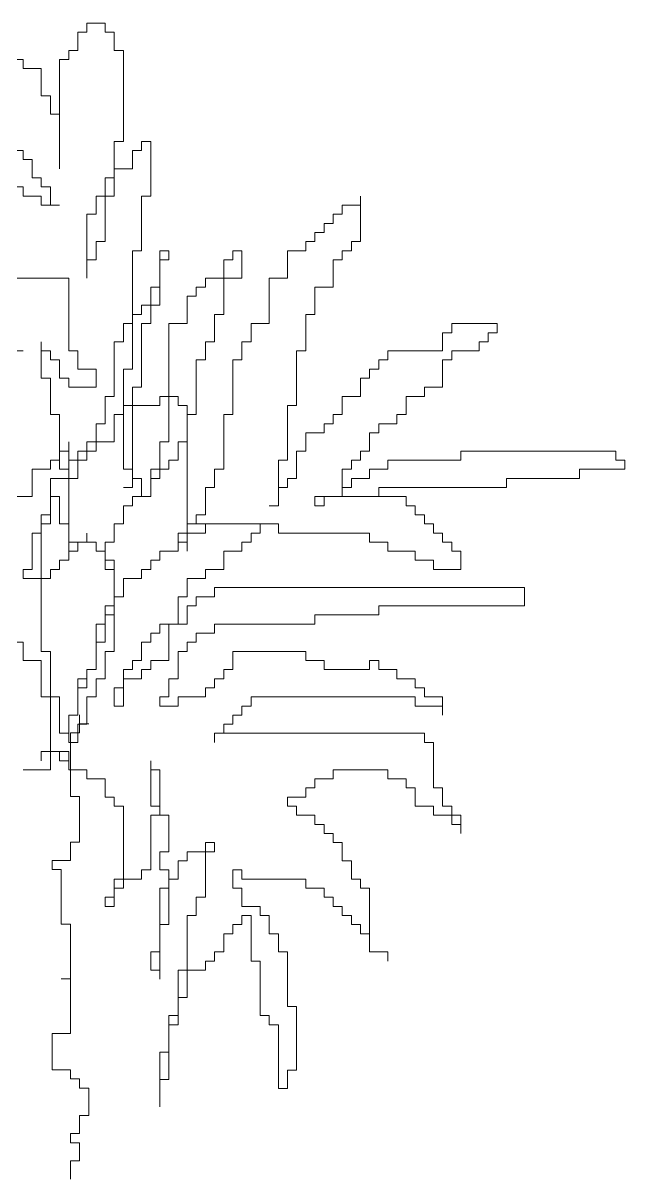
# Model space of a CAD drawing. Header units: millimetres. Extents: x -37049 to 129367, y 25385 to 90033.
# Drawn here: x 15465 to 16752, y 47639 to 50105 of the extents above; entities that cross this region are included whole.
import ezdxf

# ---------------------------------------------------------------- set-up
doc = ezdxf.new("R2010")
doc.units = ezdxf.units.MM
doc.header["$MEASUREMENT"] = 0
doc.layers.add('NCAY', color=3, linetype='Continuous', lineweight=13)
doc.layers.add('NTHAY3', color=41, linetype='Continuous', lineweight=25)

# ---------------------------------------------------------------- blocks, each defined once
blk = doc.blocks.new('A$C5B205D72')
at = {"layer": 'NCAY'}
for p, q in [((1365.3, 4245.9), (1345.8, 4245.9)), ((1345.8, 4245.9), (1345.8, 4206.9)), ((1404.3, 4265.4), (1365.3, 4265.4)), ((1365.3, 4265.4), (1365.3, 4245.9)), ((1404.3, 4245.9), (1404.3, 4265.4)), ((1423.8, 4245.9), (1404.3, 4245.9)), ((1423.8, 4206.9), (1423.8, 4245.9)), ((1345.8, 4206.9), (1326.3, 4206.9)), ((1326.3, 4206.9), (1326.3, 4187.5)), ((1443.3, 4206.9), (1423.8, 4206.9)), ((1443.3, 4012.1), (1443.3, 4206.9)), ((1228.8, 4187.5), (1209.3, 4187.5)), ((1228.8, 4168), (1228.8, 4187.5)), ((1326.3, 4187.5), (1306.8, 4187.5)), ((1306.8, 4187.5), (1306.8, 3953.7)), ((1267.8, 4168), (1228.8, 4168)), ((1267.8, 4109.5), (1267.8, 4168)), ((1287.3, 4109.5), (1267.8, 4109.5)), ((1287.3, 4070.6), (1287.3, 4109.5)), ((1306.8, 4070.6), (1287.3, 4070.6)), ((1306.8, 3953.7), (1306.8, 4070.6)), ((1423.8, 4012.1), (1443.3, 4012.1)), ((1423.8, 3895.2), (1423.8, 4012.1)), ((1501.8, 4012.1), (1482.3, 4012.1)), ((1482.3, 4012.1), (1482.3, 3992.6)), ((1501.8, 3895.2), (1501.8, 4012.1)), ((1209.3, 3992.6), (1228.8, 3992.6)), ((1228.8, 3992.6), (1228.8, 3973.2)), ((1228.8, 3973.2), (1248.3, 3973.2)), ((1248.3, 3973.2), (1248.3, 3934.2)), ((1482.3, 3992.6), (1462.8, 3992.6)), ((1462.8, 3992.6), (1462.8, 3953.7)), ((1462.8, 3953.7), (1423.8, 3953.7)), ((1423.8, 3953.7), (1423.8, 3934.2)), ((1248.3, 3934.2), (1267.8, 3934.2)), ((1267.8, 3934.2), (1267.8, 3914.7)), ((1423.8, 3934.2), (1404.3, 3934.2)), ((1404.3, 3934.2), (1404.3, 3895.2)), ((1228.8, 3914.7), (1131.2, 3914.7)), ((1228.8, 3895.2), (1228.8, 3914.7)), ((1267.8, 3914.7), (1287.3, 3914.7)), ((1287.3, 3914.7), (1287.3, 3875.8)), ((1267.8, 3895.2), (1228.8, 3895.2)), ((1267.8, 3875.8), (1267.8, 3895.2)), ((1306.8, 3875.8), (1267.8, 3875.8)), ((1287.3, 3875.8), (1306.8, 3875.8)), ((1384.8, 3895.2), (1384.8, 3856.3)), ((1404.3, 3895.2), (1384.8, 3895.2)), ((1404.3, 3797.8), (1404.3, 3895.2)), ((1404.3, 3895.2), (1423.8, 3895.2)), ((1482.3, 3778.4), (1482.3, 3895.2)), ((1482.3, 3895.2), (1501.8, 3895.2)), ((1911.4, 3856.3), (1911.4, 3875.8)), ((1911.4, 3875.8), (1950.4, 3875.8)), ((1950.4, 3875.8), (1950.4, 3895.2)), ((1950.4, 3895.2), (1950.4, 3797.8)), ((1384.8, 3856.3), (1365.3, 3856.3)), ((1365.3, 3856.3), (1365.3, 3719.9)), ((1891.9, 3836.8), (1891.9, 3856.3)), ((1891.9, 3856.3), (1911.4, 3856.3)), ((1872.4, 3817.3), (1872.4, 3836.8)), ((1872.4, 3836.8), (1891.9, 3836.8)), ((1852.9, 3797.8), (1852.9, 3817.3)), ((1852.9, 3817.3), (1872.4, 3817.3)), ((1384.8, 3758.9), (1384.8, 3797.8)), ((1384.8, 3797.8), (1404.3, 3797.8)), ((1462.8, 3622.5), (1462.8, 3778.4)), ((1462.8, 3778.4), (1482.3, 3778.4)), ((1521.3, 3700.4), (1521.3, 3778.4)), ((1521.3, 3778.4), (1540.8, 3778.4)), ((1540.8, 3778.4), (1540.8, 3758.9)), ((1677.4, 3758.9), (1677.4, 3778.4)), ((1677.4, 3778.4), (1696.9, 3778.4)), ((1696.9, 3778.4), (1696.9, 3719.9)), ((1794.4, 3719.9), (1794.4, 3778.4)), ((1794.4, 3778.4), (1833.4, 3778.4)), ((1833.4, 3778.4), (1833.4, 3797.8)), ((1833.4, 3797.8), (1852.9, 3797.8)), ((1930.9, 3778.4), (1911.4, 3778.4)), ((1911.4, 3778.4), (1911.4, 3758.9)), ((1950.4, 3797.8), (1930.9, 3797.8)), ((1930.9, 3797.8), (1930.9, 3778.4)), ((1365.3, 3719.9), (1365.3, 3758.9)), ((1365.3, 3758.9), (1384.8, 3758.9)), ((1540.8, 3758.9), (1521.3, 3758.9)), ((1521.3, 3758.9), (1521.3, 3661.5)), ((1657.9, 3719.9), (1657.9, 3758.9)), ((1657.9, 3758.9), (1677.4, 3758.9)), ((1911.4, 3758.9), (1891.9, 3758.9)), ((1891.9, 3758.9), (1891.9, 3700.4)), ((1170.3, 3719.9), (1326.3, 3719.9)), ((1326.3, 3719.9), (1326.3, 3564.1)), ((1501.8, 3661.5), (1501.8, 3700.4)), ((1501.8, 3700.4), (1521.3, 3700.4)), ((1599.3, 3681), (1599.3, 3700.4)), ((1599.3, 3700.4), (1618.9, 3700.4)), ((1618.9, 3700.4), (1618.9, 3719.9)), ((1618.9, 3719.9), (1657.9, 3719.9)), ((1696.9, 3719.9), (1657.9, 3719.9)), ((1657.9, 3719.9), (1657.9, 3642)), ((1755.4, 3622.5), (1755.4, 3719.9)), ((1755.4, 3719.9), (1794.4, 3719.9)), ((1891.9, 3700.4), (1852.9, 3700.4)), ((1852.9, 3700.4), (1852.9, 3642)), ((1579.8, 3622.5), (1579.8, 3681)), ((1579.8, 3681), (1599.3, 3681)), ((1482.3, 3642), (1482.3, 3661.5)), ((1482.3, 3661.5), (1501.8, 3661.5)), ((1521.3, 3661.5), (1501.8, 3661.5)), ((1501.8, 3661.5), (1501.8, 3622.5)), ((1462.8, 3525.1), (1462.8, 3642)), ((1462.8, 3642), (1482.3, 3642)), ((1657.9, 3642), (1638.4, 3642)), ((1638.4, 3642), (1638.4, 3583.5)), ((1852.9, 3642), (1833.4, 3642)), ((1833.4, 3642), (1833.4, 3564.1)), ((1443.3, 3583.5), (1443.3, 3622.5)), ((1443.3, 3622.5), (1462.8, 3622.5)), ((1501.8, 3622.5), (1482.3, 3622.5)), ((1482.3, 3622.5), (1482.3, 3486.1)), ((1540.8, 3369.3), (1540.8, 3622.5)), ((1540.8, 3622.5), (1579.8, 3622.5)), ((1716.4, 3622.5), (1755.4, 3622.5)), ((1716.4, 3583.5), (1716.4, 3622.5)), ((2126, 3564.1), (2126, 3603)), ((2126, 3603), (2145.5, 3603)), ((2145.5, 3603), (2145.5, 3622.5)), ((2145.5, 3622.5), (2243, 3622.5)), ((2243, 3603), (2223.5, 3603)), ((2223.5, 3603), (2223.5, 3583.5)), ((2243, 3622.5), (2243, 3603)), ((1267.8, 3564.1), (1267.8, 3583.5)), ((1267.8, 3583.5), (1267.8, 3505.6)), ((1423.8, 3466.7), (1423.8, 3583.5)), ((1423.8, 3583.5), (1443.3, 3583.5)), ((1638.4, 3583.5), (1618.9, 3583.5)), ((1618.9, 3583.5), (1618.9, 3544.6)), ((1696.9, 3544.6), (1696.9, 3583.5)), ((1696.9, 3583.5), (1716.4, 3583.5)), ((2223.5, 3583.5), (2204, 3583.5)), ((2204, 3583.5), (2204, 3564.1)), ((1209.3, 3564.1), (1228.8, 3564.1)), ((1228.8, 3564.1), (1209.3, 3564.1)), ((1287.3, 3564.1), (1267.8, 3564.1)), ((1287.3, 3544.6), (1287.3, 3564.1)), ((1326.3, 3564.1), (1345.8, 3564.1)), ((1345.8, 3564.1), (1345.8, 3525.1)), ((1833.4, 3564.1), (1813.9, 3564.1)), ((1813.9, 3564.1), (1813.9, 3447.2)), ((2008.9, 3544.6), (2008.9, 3564.1)), ((2008.9, 3564.1), (2126, 3564.1)), ((2204, 3564.1), (2145.5, 3564.1)), ((2145.5, 3564.1), (2145.5, 3544.6)), ((1306.8, 3544.6), (1287.3, 3544.6)), ((1306.8, 3505.6), (1306.8, 3544.6)), ((1618.9, 3544.6), (1599.3, 3544.6)), ((1599.3, 3544.6), (1599.3, 3427.7)), ((1677.4, 3427.7), (1677.4, 3544.6)), ((1677.4, 3544.6), (1696.9, 3544.6)), ((1989.4, 3525.1), (1989.4, 3544.6)), ((1989.4, 3544.6), (2008.9, 3544.6)), ((2145.5, 3544.6), (2126, 3544.6)), ((2126, 3544.6), (2126, 3486.1)), ((1267.8, 3505.6), (1287.3, 3505.6)), ((1287.3, 3505.6), (1287.3, 3427.7)), ((1326.3, 3505.6), (1306.8, 3505.6)), ((1326.3, 3486.1), (1326.3, 3505.6)), ((1345.8, 3525.1), (1384.8, 3525.1)), ((1384.8, 3525.1), (1384.8, 3486.1)), ((1443.3, 3310.8), (1443.3, 3525.1)), ((1443.3, 3525.1), (1462.8, 3525.1)), ((1950.4, 3466.7), (1950.4, 3505.6)), ((1950.4, 3505.6), (1969.9, 3505.6)), ((1969.9, 3505.6), (1969.9, 3525.1)), ((1969.9, 3525.1), (1989.4, 3525.1)), ((1384.8, 3486.1), (1326.3, 3486.1)), ((1462.8, 3486.1), (1462.8, 3291.3)), ((1482.3, 3486.1), (1462.8, 3486.1)), ((2126, 3486.1), (2087, 3486.1)), ((2087, 3486.1), (2087, 3466.7)), ((1404.3, 3408.2), (1404.3, 3466.7)), ((1404.3, 3466.7), (1423.8, 3466.7)), ((1521.3, 3466.7), (1521.3, 3447.2)), ((1560.3, 3466.7), (1521.3, 3466.7)), ((1560.3, 3447.2), (1560.3, 3466.7)), ((1911.4, 3427.7), (1911.4, 3466.7)), ((1911.4, 3466.7), (1950.4, 3466.7)), ((2087, 3466.7), (2047.9, 3466.7)), ((2047.9, 3466.7), (2047.9, 3427.7)), ((1521.3, 3447.2), (1443.3, 3447.2)), ((1443.3, 3447.2), (1443.3, 3427.7)), ((1579.8, 3447.2), (1560.3, 3447.2)), ((1579.8, 3369.3), (1579.8, 3447.2)), ((1794.4, 3447.2), (1794.4, 3330.3)), ((1813.9, 3447.2), (1794.4, 3447.2)), ((1287.3, 3427.7), (1306.8, 3427.7)), ((1306.8, 3427.7), (1306.8, 3310.8)), ((1384.8, 3408.2), (1404.3, 3408.2)), ((1384.8, 3349.8), (1384.8, 3408.2)), ((1423.8, 3427.7), (1423.8, 3369.3)), ((1443.3, 3427.7), (1423.8, 3427.7)), ((1579.8, 3427.7), (1579.8, 3193.9)), ((1599.3, 3427.7), (1579.8, 3427.7)), ((1657.9, 3310.8), (1657.9, 3427.7)), ((1657.9, 3427.7), (1677.4, 3427.7)), ((1872.4, 3388.7), (1872.4, 3408.2)), ((1872.4, 3408.2), (1891.9, 3408.2)), ((1891.9, 3408.2), (1891.9, 3427.7)), ((1891.9, 3427.7), (1911.4, 3427.7)), ((2028.4, 3408.2), (1989.4, 3408.2)), ((1989.4, 3408.2), (1989.4, 3388.7)), ((2028.4, 3427.7), (2028.4, 3408.2)), ((2047.9, 3427.7), (2028.4, 3427.7)), ((1833.4, 3388.7), (1872.4, 3388.7)), ((1833.4, 3349.8), (1833.4, 3388.7)), ((1989.4, 3388.7), (1969.9, 3388.7)), ((1969.9, 3388.7), (1969.9, 3349.8)), ((1326.3, 3349.8), (1326.3, 3369.3)), ((1326.3, 3369.3), (1326.3, 3291.3)), ((1423.8, 3369.3), (1365.3, 3369.3)), ((1365.3, 3369.3), (1365.3, 3349.8)), ((1521.3, 3310.8), (1521.3, 3369.3)), ((1521.3, 3369.3), (1540.8, 3369.3)), ((1560.3, 3330.3), (1560.3, 3369.3)), ((1560.3, 3369.3), (1579.8, 3369.3)), ((1287.3, 3310.8), (1287.3, 3330.3)), ((1287.3, 3330.3), (1306.8, 3330.3)), ((1306.8, 3330.3), (1306.8, 3349.8)), ((1306.8, 3349.8), (1326.3, 3349.8)), ((1345.8, 3330.3), (1326.3, 3330.3)), ((1326.3, 3330.3), (1326.3, 3291.3)), ((1365.3, 3349.8), (1345.8, 3349.8)), ((1345.8, 3349.8), (1345.8, 3330.3)), ((1345.8, 3291.3), (1345.8, 3330.3)), ((1345.8, 3330.3), (1365.3, 3330.3)), ((1365.3, 3330.3), (1365.3, 3349.8)), ((1365.3, 3349.8), (1384.8, 3349.8)), ((1540.8, 3310.8), (1540.8, 3330.3)), ((1540.8, 3330.3), (1560.3, 3330.3)), ((1794.4, 3330.3), (1774.9, 3330.3)), ((1774.9, 3330.3), (1774.9, 3232.9)), ((1813.9, 3291.3), (1813.9, 3349.8)), ((1813.9, 3349.8), (1833.4, 3349.8)), ((1950.4, 3330.3), (1930.9, 3330.3)), ((1930.9, 3330.3), (1930.9, 3310.8)), ((1969.9, 3349.8), (1950.4, 3349.8)), ((1950.4, 3349.8), (1950.4, 3330.3)), ((2008.9, 3310.8), (2008.9, 3330.3)), ((2008.9, 3330.3), (2165, 3330.3)), ((2165, 3349.8), (2496.5, 3349.8)), ((2165, 3330.3), (2165, 3349.8)), ((2496.5, 3349.8), (2496.5, 3330.3)), ((2496.5, 3330.3), (2516, 3330.3)), ((2516, 3330.3), (2516, 3310.8)), ((1248.3, 3252.4), (1248.3, 3310.8)), ((1248.3, 3310.8), (1287.3, 3310.8)), ((1306.8, 3310.8), (1326.3, 3310.8)), ((1326.3, 3310.8), (1326.3, 3155)), ((1462.8, 3310.8), (1443.3, 3310.8)), ((1462.8, 3271.9), (1462.8, 3310.8)), ((1501.8, 3252.4), (1501.8, 3310.8)), ((1501.8, 3310.8), (1521.3, 3310.8)), ((1521.3, 3291.3), (1521.3, 3310.8)), ((1521.3, 3310.8), (1540.8, 3310.8)), ((1638.4, 3271.9), (1638.4, 3310.8)), ((1638.4, 3310.8), (1657.9, 3310.8)), ((1930.9, 3310.8), (1911.4, 3310.8)), ((1911.4, 3310.8), (1911.4, 3252.4)), ((1969.9, 3291.3), (1969.9, 3310.8)), ((1969.9, 3310.8), (2008.9, 3310.8)), ((2418.5, 3310.8), (2418.5, 3291.3)), ((2516, 3310.8), (2418.5, 3310.8)), ((1326.3, 3291.3), (1287.3, 3291.3)), ((1287.3, 3291.3), (1287.3, 3213.4)), ((1326.3, 3291.3), (1345.8, 3291.3)), ((1462.8, 3291.3), (1482.3, 3291.3)), ((1482.3, 3291.3), (1482.3, 3252.4)), ((1501.8, 3252.4), (1501.8, 3291.3)), ((1501.8, 3291.3), (1521.3, 3291.3)), ((1794.4, 3271.9), (1794.4, 3291.3)), ((1794.4, 3291.3), (1813.9, 3291.3)), ((1930.9, 3271.9), (1930.9, 3291.3)), ((1930.9, 3291.3), (1969.9, 3291.3)), ((2418.5, 3291.3), (2262.5, 3291.3)), ((2262.5, 3291.3), (2262.5, 3271.9)), ((1287.3, 3252.4), (1287.3, 3271.9)), ((1287.3, 3271.9), (1287.3, 3193.9)), ((1443.3, 3271.9), (1462.8, 3271.9)), ((1618.9, 3213.4), (1618.9, 3271.9)), ((1618.9, 3271.9), (1638.4, 3271.9)), ((1774.9, 3232.9), (1774.9, 3271.9)), ((1774.9, 3271.9), (1794.4, 3271.9)), ((1911.4, 3252.4), (1911.4, 3271.9)), ((1911.4, 3271.9), (1930.9, 3271.9)), ((2262.5, 3271.9), (1989.4, 3271.9)), ((1989.4, 3271.9), (1989.4, 3252.4)), ((1209.3, 3252.4), (1248.3, 3252.4)), ((1306.8, 3252.4), (1287.3, 3252.4)), ((1306.8, 3193.9), (1306.8, 3252.4)), ((1443.3, 3193.9), (1443.3, 3232.9)), ((1443.3, 3232.9), (1462.8, 3232.9)), ((1462.8, 3232.9), (1462.8, 3252.4)), ((1462.8, 3252.4), (1501.8, 3252.4)), ((1482.3, 3252.4), (1501.8, 3252.4)), ((1774.9, 3232.9), (1755.4, 3232.9)), ((1755.4, 3232.9), (1774.9, 3232.9)), ((1911.4, 3252.4), (1852.9, 3252.4)), ((1852.9, 3252.4), (1852.9, 3232.9)), ((1852.9, 3232.9), (1872.4, 3232.9)), ((1872.4, 3232.9), (1872.4, 3252.4)), ((1872.4, 3252.4), (1911.4, 3252.4)), ((1989.4, 3252.4), (1911.4, 3252.4)), ((1911.4, 3252.4), (2047.9, 3252.4)), ((2047.9, 3252.4), (2047.9, 3232.9)), ((2047.9, 3232.9), (2067.4, 3232.9)), ((2067.4, 3232.9), (2067.4, 3213.4)), ((1287.3, 3213.4), (1267.8, 3213.4)), ((1267.8, 3213.4), (1267.8, 3174.4)), ((1599.3, 3193.9), (1599.3, 3213.4)), ((1599.3, 3213.4), (1618.9, 3213.4)), ((2067.4, 3213.4), (2087, 3213.4)), ((2087, 3213.4), (2087, 3193.9)), ((1267.8, 3193.9), (1267.8, 2921.2)), ((1287.3, 3193.9), (1267.8, 3193.9)), ((1326.3, 3193.9), (1306.8, 3193.9)), ((1326.3, 3135.5), (1326.3, 3193.9)), ((1423.8, 3155), (1423.8, 3193.9)), ((1423.8, 3193.9), (1443.3, 3193.9)), ((1774.9, 3193.9), (1579.8, 3193.9)), ((1579.8, 3193.9), (1599.3, 3193.9)), ((1579.8, 3193.9), (1579.8, 3174.4)), ((1618.9, 3193.9), (1735.9, 3193.9)), ((1618.9, 3174.4), (1618.9, 3193.9)), ((1735.9, 3193.9), (1735.9, 3174.4)), ((1774.9, 3174.4), (1774.9, 3193.9)), ((2087, 3193.9), (2106.5, 3193.9)), ((2106.5, 3193.9), (2106.5, 3174.4)), ((1267.8, 3174.4), (1248.3, 3174.4)), ((1248.3, 3174.4), (1248.3, 3096.5)), ((1365.3, 3155), (1365.3, 3174.4)), ((1365.3, 3174.4), (1365.3, 3155)), ((1579.8, 3174.4), (1560.3, 3174.4)), ((1560.3, 3174.4), (1560.3, 3155)), ((1579.8, 3155), (1579.8, 3174.4)), ((1579.8, 3174.4), (1618.9, 3174.4)), ((1735.9, 3174.4), (1716.4, 3174.4)), ((1716.4, 3174.4), (1716.4, 3155)), ((1969.9, 3174.4), (1774.9, 3174.4)), ((1969.9, 3155), (1969.9, 3174.4)), ((2106.5, 3174.4), (2126, 3174.4)), ((2126, 3174.4), (2126, 3155)), ((1326.3, 3116), (1326.3, 3155)), ((1326.3, 3155), (1365.3, 3155)), ((1326.3, 3155), (1345.8, 3155)), ((1345.8, 3135.5), (1326.3, 3135.5)), ((1345.8, 3155), (1345.8, 3135.5)), ((1365.3, 3155), (1384.8, 3155)), ((1384.8, 3155), (1384.8, 3135.5)), ((1384.8, 3135.5), (1404.3, 3135.5)), ((1404.3, 3096.5), (1404.3, 3155)), ((1404.3, 3155), (1423.8, 3155)), ((1404.3, 3135.5), (1404.3, 3116)), ((1521.3, 3116), (1521.3, 3135.5)), ((1521.3, 3135.5), (1560.3, 3135.5)), ((1560.3, 3155), (1579.8, 3155)), ((1560.3, 3135.5), (1560.3, 3155)), ((1560.3, 3155), (1579.8, 3155)), ((1579.8, 3155), (1579.8, 3135.5)), ((1696.9, 3135.5), (1657.9, 3135.5)), ((1657.9, 3135.5), (1657.9, 3096.5)), ((1716.4, 3155), (1696.9, 3155)), ((1696.9, 3155), (1696.9, 3135.5)), ((2008.9, 3155), (1969.9, 3155)), ((2008.9, 3135.5), (2008.9, 3155)), ((2067.4, 3135.5), (2008.9, 3135.5)), ((2067.4, 3116), (2067.4, 3135.5)), ((2126, 3155), (2145.5, 3155)), ((2145.5, 3155), (2145.5, 3135.5)), ((2145.5, 3135.5), (2165, 3135.5)), ((2165, 3135.5), (2165, 3096.5)), ((1306.8, 3096.5), (1306.8, 3116)), ((1306.8, 3116), (1326.3, 3116)), ((1404.3, 3116), (1423.8, 3116)), ((1423.8, 3116), (1423.8, 2999.1)), ((1501.8, 3096.5), (1501.8, 3116)), ((1501.8, 3116), (1521.3, 3116)), ((2106.5, 3116), (2067.4, 3116)), ((2106.5, 3096.5), (2106.5, 3116)), ((1248.3, 3096.5), (1228.8, 3096.5)), ((1228.8, 3096.5), (1228.8, 3077)), ((1287.3, 3077), (1287.3, 3096.5)), ((1287.3, 3096.5), (1306.8, 3096.5)), ((1423.8, 3096.5), (1404.3, 3096.5)), ((1423.8, 2921.2), (1423.8, 3096.5)), ((1482.3, 3077), (1482.3, 3096.5)), ((1482.3, 3096.5), (1501.8, 3096.5)), ((1657.9, 3096.5), (1618.9, 3096.5)), ((1618.9, 3096.5), (1618.9, 3077)), ((2165, 3096.5), (2106.5, 3096.5)), ((1228.8, 3077), (1287.3, 3077)), ((1443.3, 3038.1), (1443.3, 3077)), ((1443.3, 3077), (1482.3, 3077)), ((1618.9, 3077), (1579.8, 3077)), ((1579.8, 3077), (1579.8, 3038.1)), ((1423.8, 3018.6), (1423.8, 3038.1)), ((1423.8, 3038.1), (1443.3, 3038.1)), ((1579.8, 3038.1), (1560.3, 3038.1)), ((1560.3, 3038.1), (1560.3, 2979.6)), ((1599.3, 3018.6), (1599.3, 3038.1)), ((1599.3, 3038.1), (1638.4, 3038.1)), ((1638.4, 3057.6), (2301.5, 3057.6)), ((1638.4, 3038.1), (1638.4, 3057.6)), ((2301.5, 3057.6), (2301.5, 3018.6)), ((1404.3, 2979.6), (1404.3, 3018.6)), ((1404.3, 3018.6), (1423.8, 3018.6)), ((1579.8, 2979.6), (1579.8, 3018.6)), ((1579.8, 3018.6), (1599.3, 3018.6)), ((2301.5, 3018.6), (1989.4, 3018.6)), ((1989.4, 3018.6), (1989.4, 2999.1)), ((1404.3, 2999.1), (1404.3, 2940.7)), ((1423.8, 2999.1), (1404.3, 2999.1)), ((1852.9, 2999.1), (1852.9, 2979.6)), ((1989.4, 2999.1), (1852.9, 2999.1)), ((1384.8, 2882.2), (1384.8, 2979.6)), ((1384.8, 2979.6), (1404.3, 2979.6)), ((1521.3, 2960.2), (1501.8, 2960.2)), ((1501.8, 2960.2), (1501.8, 2940.7)), ((1521.3, 2979.6), (1521.3, 2960.2)), ((1560.3, 2979.6), (1521.3, 2979.6)), ((1540.8, 2901.7), (1540.8, 2979.6)), ((1540.8, 2979.6), (1579.8, 2979.6)), ((1638.4, 2960.2), (1599.3, 2960.2)), ((1599.3, 2960.2), (1599.3, 2940.7)), ((1638.4, 2979.6), (1638.4, 2960.2)), ((1852.9, 2979.6), (1638.4, 2979.6)), ((1228.8, 2940.7), (1209.3, 2940.7)), ((1228.8, 2901.7), (1228.8, 2940.7)), ((1404.3, 2940.7), (1384.8, 2940.7)), ((1384.8, 2940.7), (1384.8, 2882.2)), ((1501.8, 2940.7), (1482.3, 2940.7)), ((1482.3, 2940.7), (1482.3, 2901.7)), ((1599.3, 2940.7), (1579.8, 2940.7)), ((1579.8, 2940.7), (1579.8, 2921.2)), ((1267.8, 2921.2), (1287.3, 2921.2)), ((1287.3, 2921.2), (1287.3, 2823.8)), ((1404.3, 2862.8), (1404.3, 2921.2)), ((1404.3, 2921.2), (1423.8, 2921.2)), ((1579.8, 2921.2), (1560.3, 2921.2)), ((1560.3, 2921.2), (1560.3, 2862.8)), ((1677.4, 2921.2), (1833.4, 2921.2)), ((1677.4, 2882.2), (1677.4, 2921.2)), ((1833.4, 2921.2), (1833.4, 2901.7)), ((1267.8, 2901.7), (1228.8, 2901.7)), ((1267.8, 2823.8), (1267.8, 2901.7)), ((1482.3, 2901.7), (1462.8, 2901.7)), ((1462.8, 2901.7), (1462.8, 2882.2)), ((1501.8, 2882.2), (1501.8, 2901.7)), ((1501.8, 2901.7), (1540.8, 2901.7)), ((1833.4, 2901.7), (1872.4, 2901.7)), ((1872.4, 2901.7), (1872.4, 2882.2)), ((1969.9, 2882.2), (1969.9, 2901.7)), ((1969.9, 2901.7), (1989.4, 2901.7)), ((1989.4, 2901.7), (1989.4, 2882.2)), ((1345.8, 2784.8), (1345.8, 2862.8)), ((1345.8, 2862.8), (1365.3, 2862.8)), ((1384.8, 2882.2), (1365.3, 2882.2)), ((1365.3, 2882.2), (1365.3, 2843.3)), ((1365.3, 2862.8), (1365.3, 2882.2)), ((1365.3, 2882.2), (1384.8, 2882.2)), ((1384.8, 2823.8), (1384.8, 2862.8)), ((1384.8, 2862.8), (1404.3, 2862.8)), ((1462.8, 2882.2), (1443.3, 2882.2)), ((1443.3, 2882.2), (1443.3, 2843.3)), ((1443.3, 2804.3), (1443.3, 2862.8)), ((1443.3, 2862.8), (1482.3, 2862.8)), ((1482.3, 2862.8), (1482.3, 2882.2)), ((1482.3, 2882.2), (1501.8, 2882.2)), ((1540.8, 2862.8), (1540.8, 2823.8)), ((1560.3, 2862.8), (1540.8, 2862.8)), ((1638.4, 2843.3), (1638.4, 2862.8)), ((1638.4, 2862.8), (1657.9, 2862.8)), ((1657.9, 2862.8), (1657.9, 2882.2)), ((1657.9, 2882.2), (1677.4, 2882.2)), ((1872.4, 2882.2), (1969.9, 2882.2)), ((1989.4, 2882.2), (2028.4, 2882.2)), ((2028.4, 2882.2), (2028.4, 2862.8)), ((2028.4, 2862.8), (2067.4, 2862.8)), ((2067.4, 2862.8), (2067.4, 2843.3)), ((1365.3, 2843.3), (1345.8, 2843.3)), ((1345.8, 2843.3), (1345.8, 2784.8)), ((1443.3, 2843.3), (1423.8, 2843.3)), ((1423.8, 2843.3), (1423.8, 2804.3)), ((1618.9, 2823.8), (1618.9, 2843.3)), ((1618.9, 2843.3), (1638.4, 2843.3)), ((2067.4, 2843.3), (2087, 2843.3)), ((2087, 2843.3), (2087, 2823.8)), ((1287.3, 2823.8), (1267.8, 2823.8)), ((1287.3, 2823.8), (1306.8, 2823.8)), ((1287.3, 2667.9), (1287.3, 2823.8)), ((1306.8, 2823.8), (1306.8, 2745.9)), ((1365.3, 2823.8), (1384.8, 2823.8)), ((1365.3, 2765.3), (1365.3, 2823.8)), ((1540.8, 2823.8), (1521.3, 2823.8)), ((1521.3, 2823.8), (1521.3, 2804.3)), ((1560.3, 2804.3), (1560.3, 2823.8)), ((1560.3, 2823.8), (1618.9, 2823.8)), ((2067.4, 2823.8), (1716.4, 2823.8)), ((1716.4, 2823.8), (1716.4, 2804.3)), ((2067.4, 2804.3), (2067.4, 2823.8)), ((2087, 2823.8), (2126, 2823.8)), ((2126, 2823.8), (2126, 2784.8)), ((1423.8, 2804.3), (1443.3, 2804.3)), ((1521.3, 2804.3), (1560.3, 2804.3)), ((1716.4, 2804.3), (1696.9, 2804.3)), ((1696.9, 2804.3), (1696.9, 2784.8)), ((2126, 2804.3), (2067.4, 2804.3)), ((2126, 2784.8), (2126, 2804.3)), ((1345.8, 2784.8), (1326.3, 2784.8)), ((1326.3, 2784.8), (1345.8, 2784.8)), ((1326.3, 2784.8), (1326.3, 2726.4)), ((1326.3, 2745.9), (1326.3, 2784.8)), ((1345.8, 2726.4), (1345.8, 2765.3)), ((1345.8, 2765.3), (1365.3, 2765.3)), ((1349.6, 2766.3), (1349.6, 2785.8)), ((1349.6, 2785.8), (1349.6, 2746.8)), ((1349.6, 2766.3), (1369.1, 2766.3)), ((1369.1, 2766.3), (1349.6, 2766.3)), ((1677.4, 2765.3), (1657.9, 2765.3)), ((1657.9, 2765.3), (1657.9, 2745.9)), ((1696.9, 2784.8), (1677.4, 2784.8)), ((1677.4, 2784.8), (1677.4, 2765.3)), ((1306.8, 2745.9), (1326.3, 2745.9)), ((1349.6, 2746.8), (1330.1, 2746.8)), ((1330.1, 2746.8), (1330.1, 2610.4)), ((1638.4, 2745.9), (2087, 2745.9)), ((1657.9, 2745.9), (1638.4, 2745.9)), ((1638.4, 2745.9), (1638.4, 2726.4)), ((1638.4, 2726.4), (1638.4, 2745.9)), ((2087, 2745.9), (2087, 2726.4)), ((1326.3, 2726.4), (1345.8, 2726.4)), ((2087, 2726.4), (2106.5, 2726.4)), ((2106.5, 2726.4), (2106.5, 2629)), ((1306.8, 2706.9), (1267.8, 2706.9)), ((1267.8, 2706.9), (1267.8, 2687.4)), ((1306.8, 2687.4), (1306.8, 2706.9)), ((1306.8, 2706.9), (1326.3, 2706.9)), ((1306.8, 2687.4), (1306.8, 2706.9)), ((1326.3, 2706.9), (1326.3, 2687.4)), ((1228.8, 2667.9), (1287.3, 2667.9)), ((1326.3, 2687.4), (1306.8, 2687.4)), ((1326.3, 2687.4), (1306.8, 2687.4)), ((1326.3, 2667.9), (1326.3, 2687.4)), ((1365.3, 2667.9), (1326.3, 2667.9)), ((1365.3, 2648.5), (1365.3, 2667.9)), ((1501.8, 2667.9), (1501.8, 2687.4)), ((1501.8, 2687.4), (1501.8, 2590)), ((1521.3, 2667.9), (1501.8, 2667.9)), ((1521.3, 2570.5), (1521.3, 2667.9)), ((1891.9, 2667.9), (1891.9, 2648.5)), ((2008.9, 2667.9), (1891.9, 2667.9)), ((2008.9, 2648.5), (2008.9, 2667.9)), ((1404.3, 2648.5), (1365.3, 2648.5)), ((1404.3, 2609.5), (1404.3, 2648.5)), ((1891.9, 2648.5), (1852.9, 2648.5)), ((1852.9, 2648.5), (1852.9, 2629)), ((2047.9, 2648.5), (2008.9, 2648.5)), ((2047.9, 2629), (2047.9, 2648.5)), ((1852.9, 2629), (1833.4, 2629)), ((1833.4, 2629), (1833.4, 2609.5)), ((2067.4, 2629), (2047.9, 2629)), ((2067.4, 2590), (2067.4, 2629)), ((2106.5, 2629), (2126, 2629)), ((2126, 2629), (2126, 2590)), ((1330.1, 2610.4), (1349.6, 2610.4)), ((1349.6, 2610.4), (1349.6, 2513)), ((1423.8, 2609.5), (1404.3, 2609.5)), ((1423.8, 2590), (1423.8, 2609.5)), ((1443.3, 2590), (1423.8, 2590)), ((1443.3, 2434.2), (1443.3, 2590)), ((1501.8, 2590), (1521.3, 2590)), ((1521.3, 2590), (1521.3, 2570.5)), ((1833.4, 2609.5), (1794.4, 2609.5)), ((1794.4, 2609.5), (1794.4, 2590)), ((1794.4, 2590), (1813.9, 2590)), ((1813.9, 2590), (1813.9, 2570.5)), ((2106.5, 2590), (2067.4, 2590)), ((2106.5, 2570.5), (2106.5, 2590)), ((2126, 2590), (2145.5, 2590)), ((2145.5, 2590), (2145.5, 2570.5)), ((1501.8, 2570.5), (1501.8, 2453.7)), ((1521.3, 2570.5), (1501.8, 2570.5)), ((1540.8, 2570.5), (1521.3, 2570.5)), ((1540.8, 2492.6), (1540.8, 2570.5)), ((1813.9, 2570.5), (1852.9, 2570.5)), ((1852.9, 2570.5), (1852.9, 2551.1)), ((2145.5, 2570.5), (2106.5, 2570.5)), ((2145.5, 2570.5), (2165, 2570.5)), ((2145.5, 2551.1), (2145.5, 2570.5)), ((2165, 2570.5), (2165, 2531.6)), ((1852.9, 2551.1), (1872.4, 2551.1)), ((1872.4, 2551.1), (1872.4, 2531.6)), ((2165, 2551.1), (2145.5, 2551.1)), ((2165, 2531.6), (2165, 2551.1)), ((1872.4, 2531.6), (1891.9, 2531.6)), ((1891.9, 2531.6), (1891.9, 2512.1)), ((1330.1, 2513), (1330.1, 2474.1)), ((1349.6, 2513), (1330.1, 2513)), ((1521.3, 2453.7), (1521.3, 2492.6)), ((1521.3, 2492.6), (1540.8, 2492.6)), ((1618.9, 2492.6), (1579.8, 2492.6)), ((1579.8, 2492.6), (1579.8, 2473.1)), ((1618.9, 2512.1), (1618.9, 2492.6)), ((1638.4, 2512.1), (1618.9, 2512.1)), ((1618.9, 2395.2), (1618.9, 2492.6)), ((1618.9, 2492.6), (1638.4, 2492.6)), ((1638.4, 2492.6), (1638.4, 2512.1)), ((1891.9, 2512.1), (1911.4, 2512.1)), ((1911.4, 2512.1), (1911.4, 2473.1)), ((1330.1, 2474.1), (1291, 2474.1)), ((1291, 2474.1), (1291, 2454.6)), ((1579.8, 2473.1), (1560.3, 2473.1)), ((1560.3, 2473.1), (1560.3, 2434.2)), ((1911.4, 2473.1), (1930.9, 2473.1)), ((1930.9, 2473.1), (1930.9, 2434.2)), ((1291, 2454.6), (1310.5, 2454.6)), ((1310.5, 2454.6), (1310.5, 2337.7)), ((1501.8, 2453.7), (1482.3, 2453.7)), ((1482.3, 2453.7), (1482.3, 2434.2)), ((1540.8, 2453.7), (1521.3, 2453.7)), ((1540.8, 2336.8), (1540.8, 2453.7)), ((1696.9, 2453.7), (1677.4, 2453.7)), ((1677.4, 2453.7), (1677.4, 2414.7)), ((1696.9, 2434.2), (1696.9, 2453.7)), ((1423.8, 2395.2), (1423.8, 2434.2)), ((1423.8, 2434.2), (1443.3, 2434.2)), ((1482.3, 2434.2), (1443.3, 2434.2)), ((1443.3, 2434.2), (1443.3, 2414.7)), ((1540.8, 2434.2), (1540.8, 2414.7)), ((1560.3, 2434.2), (1540.8, 2434.2)), ((1833.4, 2434.2), (1696.9, 2434.2)), ((1833.4, 2414.7), (1833.4, 2434.2)), ((1930.9, 2434.2), (1950.4, 2434.2)), ((1950.4, 2434.2), (1950.4, 2414.7)), ((1404.3, 2375.7), (1404.3, 2395.2)), ((1404.3, 2395.2), (1423.8, 2395.2)), ((1443.3, 2414.7), (1423.8, 2414.7)), ((1423.8, 2414.7), (1423.8, 2375.7)), ((1540.8, 2414.7), (1521.3, 2414.7)), ((1521.3, 2414.7), (1521.3, 2278.3)), ((1599.3, 2356.3), (1599.3, 2395.2)), ((1599.3, 2395.2), (1618.9, 2395.2)), ((1677.4, 2414.7), (1696.9, 2414.7)), ((1696.9, 2414.7), (1696.9, 2375.7)), ((1872.4, 2414.7), (1833.4, 2414.7)), ((1872.4, 2395.2), (1872.4, 2414.7)), ((1891.9, 2395.2), (1872.4, 2395.2)), ((1891.9, 2375.7), (1891.9, 2395.2)), ((1950.4, 2414.7), (1969.9, 2414.7)), ((1969.9, 2414.7), (1969.9, 2278.3)), ((1423.8, 2375.7), (1404.3, 2375.7)), ((1696.9, 2375.7), (1735.9, 2375.7)), ((1735.9, 2375.7), (1735.9, 2356.3)), ((1911.4, 2375.7), (1891.9, 2375.7)), ((1911.4, 2356.3), (1911.4, 2375.7)), ((1579.8, 2239.4), (1579.8, 2356.3)), ((1579.8, 2356.3), (1599.3, 2356.3)), ((1716.4, 2356.3), (1696.9, 2356.3)), ((1696.9, 2356.3), (1696.9, 2336.8)), ((1716.4, 2258.8), (1716.4, 2356.3)), ((1735.9, 2356.3), (1755.4, 2356.3)), ((1755.4, 2356.3), (1755.4, 2317.3)), ((1930.9, 2356.3), (1911.4, 2356.3)), ((1930.9, 2336.8), (1930.9, 2356.3)), ((1310.5, 2337.7), (1330.1, 2337.7)), ((1330.1, 2337.7), (1330.1, 2220.8)), ((1521.3, 2219.9), (1521.3, 2336.8)), ((1521.3, 2336.8), (1540.8, 2336.8)), ((1696.9, 2336.8), (1677.4, 2336.8)), ((1677.4, 2336.8), (1677.4, 2317.3)), ((1950.4, 2336.8), (1930.9, 2336.8)), ((1950.4, 2317.3), (1950.4, 2336.8)), ((1677.4, 2317.3), (1657.9, 2317.3)), ((1657.9, 2317.3), (1657.9, 2278.3)), ((1755.4, 2317.3), (1774.9, 2317.3)), ((1774.9, 2317.3), (1774.9, 2278.3)), ((1969.9, 2317.3), (1950.4, 2317.3)), ((1969.9, 2278.3), (1969.9, 2317.3)), ((1521.3, 2278.3), (1501.8, 2278.3)), ((1501.8, 2278.3), (1501.8, 2239.4)), ((1657.9, 2278.3), (1638.4, 2278.3)), ((1638.4, 2278.3), (1638.4, 2258.8)), ((1774.9, 2278.3), (1794.4, 2278.3)), ((1794.4, 2278.3), (1794.4, 2161.4)), ((1969.9, 2278.3), (2008.9, 2278.3)), ((2008.9, 2278.3), (1969.9, 2278.3)), ((2008.9, 2278.3), (2008.9, 2258.8)), ((2008.9, 2258.8), (2008.9, 2278.3)), ((1638.4, 2258.8), (1618.9, 2258.8)), ((1618.9, 2258.8), (1618.9, 2239.4)), ((1735.9, 2258.8), (1716.4, 2258.8)), ((1735.9, 2142), (1735.9, 2258.8)), ((1330.1, 2220.8), (1310.5, 2220.8)), ((1310.5, 2220.8), (1330.1, 2220.8)), ((1330.1, 2220.8), (1330.1, 2103.9)), ((1501.8, 2239.4), (1521.3, 2239.4)), ((1521.3, 2239.4), (1521.3, 2219.9)), ((1560.3, 2239.4), (1579.8, 2239.4)), ((1560.3, 2122.5), (1560.3, 2239.4)), ((1618.9, 2239.4), (1579.8, 2239.4)), ((1579.8, 2239.4), (1579.8, 2180.9)), ((1579.8, 2180.9), (1560.3, 2180.9)), ((1560.3, 2180.9), (1560.3, 2142)), ((1794.4, 2161.4), (1813.9, 2161.4)), ((1813.9, 2161.4), (1813.9, 2025.1)), ((1540.8, 2142), (1540.8, 2005.6)), ((1560.3, 2142), (1540.8, 2142)), ((1540.8, 2064), (1540.8, 2122.5)), ((1540.8, 2122.5), (1560.3, 2122.5)), ((1755.4, 2142), (1735.9, 2142)), ((1755.4, 2122.5), (1755.4, 2142)), ((1774.9, 2122.5), (1755.4, 2122.5)), ((1774.9, 1986.1), (1774.9, 2122.5)), ((1291, 2103.9), (1291, 2026)), ((1330.1, 2103.9), (1291, 2103.9)), ((1521.3, 1947.2), (1521.3, 2064)), ((1521.3, 2064), (1540.8, 2064)), ((1291, 2026), (1330.1, 2026)), ((1330.1, 2026), (1330.1, 2006.5)), ((1813.9, 2025.1), (1794.4, 2025.1)), ((1794.4, 2025.1), (1794.4, 1986.1)), ((1330.1, 2006.5), (1349.6, 2006.5)), ((1349.6, 2006.5), (1349.6, 1987.1)), ((1540.8, 2005.6), (1521.3, 2005.6)), ((1521.3, 2005.6), (1521.3, 1947.2)), ((1349.6, 1987.1), (1369.1, 1987.1)), ((1369.1, 1987.1), (1369.1, 1928.6)), ((1794.4, 1986.1), (1774.9, 1986.1)), ((1369.1, 1928.6), (1349.6, 1928.6)), ((1349.6, 1928.6), (1349.6, 1889.6)), ((1349.6, 1889.6), (1330.1, 1889.6)), ((1330.1, 1889.6), (1330.1, 1870.2)), ((1330.1, 1870.2), (1349.6, 1870.2)), ((1349.6, 1870.2), (1349.6, 1831.2)), ((1349.6, 1831.2), (1330.1, 1831.2)), ((1330.1, 1831.2), (1330.1, 1792.2))]:
    blk.add_line(p, q, dxfattribs=at)

msp = doc.modelspace()

# ---------------------------------------------------------------- block references
at = {"layer": 'NTHAY3', "rotation": 359.9999999999985}
msp.add_blockref('A$C5B205D72', (14236.1, 45840), dxfattribs=at)

doc.saveas('drawing.dxf')
